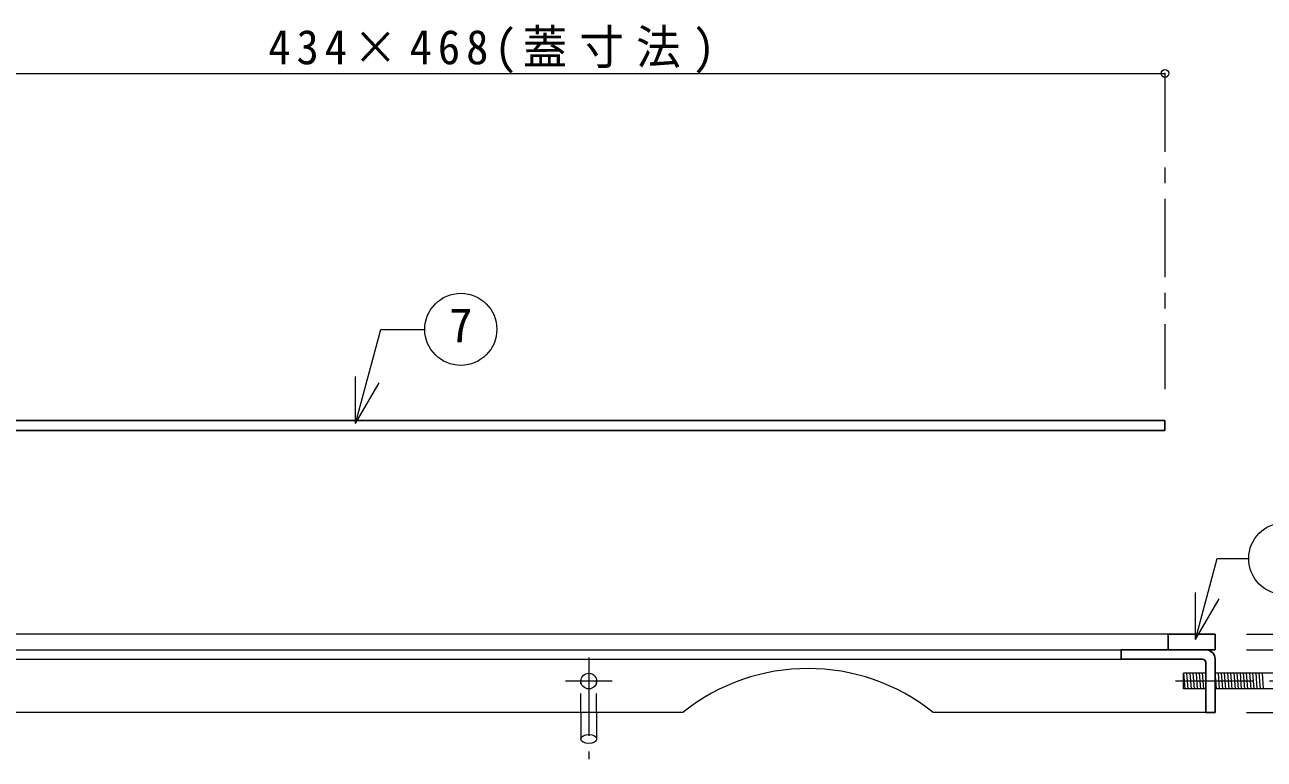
# Model space of a CAD drawing. Units: millimetres at full size, sheet at 1:5; details may follow other scales. Extents: x -1062 to 963, y -702 to 703.
# Drawn here: x -120 to 275.8, y -242.4 to -8 of the extents above; entities that cross this region are included whole.
import ezdxf
from ezdxf.enums import TextEntityAlignment as Align

# ---------------------------------------------------------------- set-up
doc = ezdxf.new("R2010")
doc.units = ezdxf.units.MM
doc.header["$LTSCALE"] = 5
doc.header["$PDMODE"] = 32
doc.header["$PDSIZE"] = 2.5
doc.linetypes.add('CHAIN1', pattern=[8, 5, -1, 1, -1])
doc.linetypes.add('DASHED1', pattern=[1.8, 1.2, -0.6])
doc.layers.add('0-A', color=4, linetype='Continuous', lineweight=9)
doc.styles.add('ＭＳ ゴシック', font='')
doc.styles.get('ＭＳ ゴシック').set_extended_font_data('MS Gothic')

msp = doc.modelspace()

# ---------------------------------------------------------------- linework, layer by layer
at = {"layer": '0-A', "linetype": 'CHAIN1'}
for p, q in [((244.102, -23.491), (244.102, -124.291)), ((270.102, -202.491), (360.102, -202.491)), ((270.102, -207.491), (360.102, -207.491)), ((60.102, -209.991), (60.102, -242.422)), ((67.602, -217.491), (52.602, -217.491)), ((312.497, -217.491), (245.001, -217.491)), ((270.102, -227.491), (360.102, -227.491))]:
    msp.add_line(p, q, dxfattribs=at)
at = {"layer": '0-A', "color": 7, "lineweight": 18}
for p, q in [((-14.401, -135.256), (-6.343, -105.183)), ((-6.343, -105.183), (7.724, -105.183)), ((-14.401, -135.256), (-14.401, -120.256)), ((-14.401, -135.256), (-6.901, -122.265)), ((253.856, -204.164), (260.765, -178.38)), ((260.765, -178.38), (270.837, -178.38)), ((253.856, -204.164), (253.856, -189.164)), ((253.856, -204.164), (261.356, -191.174)), ((-609.898, -207.491), (230.102, -207.491)), ((-609.898, -210.491), (230.102, -210.491)), ((250.001, -219.991), (250.001, -214.991)), ((257.102, -214.991), (250.001, -214.991)), ((312.497, -214.991), (260.102, -214.991)), ((257.102, -219.991), (250.001, -219.991)), ((312.497, -219.991), (260.102, -219.991))]:
    msp.add_line(p, q, dxfattribs=at)
at = {"layer": '0-A', "color": 5, "lineweight": 25}
for p, q in [((-189.898, -134.291), (244.102, -134.291)), ((244.102, -134.291), (244.102, -137.491)), ((-202.398, -137.491), (244.102, -137.491)), ((260.102, -202.491), (245.102, -202.491)), ((245.102, -207.491), (245.102, -202.491)), ((260.102, -207.491), (260.102, -202.491)), ((230.102, -207.491), (260.102, -207.491)), ((230.102, -207.491), (230.102, -210.491)), ((230.102, -210.491), (256.102, -210.491)), ((257.102, -211.491), (257.102, -227.491)), ((260.102, -210.491), (260.102, -227.491)), ((260.102, -227.491), (257.102, -227.491))]:
    msp.add_line(p, q, dxfattribs=at)
at = {"layer": '0-A'}
for p, q in [((245.102, -202.491), (-624.898, -202.491)), ((250.001, -214.991), (250.409, -219.991)), ((251.004, -214.991), (251.412, -219.991)), ((252.007, -214.991), (252.416, -219.991)), ((253.011, -214.991), (253.419, -219.991)), ((254.014, -214.991), (254.422, -219.991)), ((255.017, -214.991), (255.426, -219.991)), ((256.021, -214.991), (256.429, -219.991)), ((257.024, -214.991), (257.102, -215.946)), ((260.102, -215.824), (260.442, -219.991)), ((261.037, -214.991), (261.446, -219.991)), ((262.04, -214.991), (262.449, -219.991)), ((263.044, -214.991), (263.452, -219.991)), ((264.047, -214.991), (264.456, -219.991)), ((265.05, -214.991), (265.459, -219.991)), ((266.054, -214.991), (266.462, -219.991)), ((267.057, -214.991), (267.466, -219.991)), ((268.06, -214.991), (268.469, -219.991)), ((269.064, -214.991), (269.472, -219.991)), ((270.067, -214.991), (270.476, -219.991)), ((271.07, -214.991), (271.479, -219.991)), ((272.074, -214.991), (272.482, -219.991)), ((273.077, -214.991), (273.486, -219.991)), ((274.08, -214.991), (274.489, -219.991)), ((275.084, -214.991), (275.492, -219.991)), ((90.102, -227.491), (-636.898, -227.491)), ((57.602, -227.491), (57.602, -235.988)), ((62.602, -227.491), (62.602, -235.988)), ((257.102, -227.491), (170.102, -227.491))]:
    msp.add_line(p, q, dxfattribs=at)
at = {"layer": '0-A', "linetype": 'DASHED1'}
for p, q in [((57.602, -227.491), (57.602, -217.491)), ((62.602, -227.491), (62.602, -217.491))]:
    msp.add_line(p, q, dxfattribs=at)
at = {"layer": '0-A'}
msp.add_lwpolyline([(-623.898, -23.491), (-189.898, -23.491), (244.102, -23.491)], dxfattribs=at)
at = {"layer": '0-A', "color": 7, "lineweight": 18}
for centre in [(19.224, -105.183), (282.337, -178.38)]:
    msp.add_circle(centre, 11.5, dxfattribs=at)
at = {"layer": '0-A'}
msp.add_circle((60.102, -217.491), 2.5, dxfattribs=at)
at = {"layer": '0-A', "color": 5, "lineweight": 25}
for centre, radius in [((257.102, -210.491), 3), ((256.102, -211.491), 1)]:
    msp.add_arc(centre, radius, 0, 90, dxfattribs=at)
at = {"layer": '0-A'}
msp.add_arc((130.102, -277.634), 64.143, 51.41991, 128.58009, dxfattribs=at)
msp.add_ellipse((60.102, -235.978), major_axis=(2.5, 0), ratio=0.57, dxfattribs=at)
msp.add_point((244.102, -23.491), dxfattribs=at)

# ---------------------------------------------------------------- texts
at = {"layer": '0-A', "color": 7, "style": 'ＭＳ ゴシック'}
msp.add_text('7', height=11, dxfattribs=at).set_placement((15.474, -112.683), align=Align.BOTTOM_LEFT)
at = {"layer": '0-A', "color": 7, "insert": (-42.273, -23.491), "char_height": 11, "attachment_point": 7, "style": 'ＭＳ ゴシック'}
msp.add_mtext('\\T1.27;\\W0.95;434×468(蓋寸法)', dxfattribs=at)

doc.saveas('drawing.dxf')
